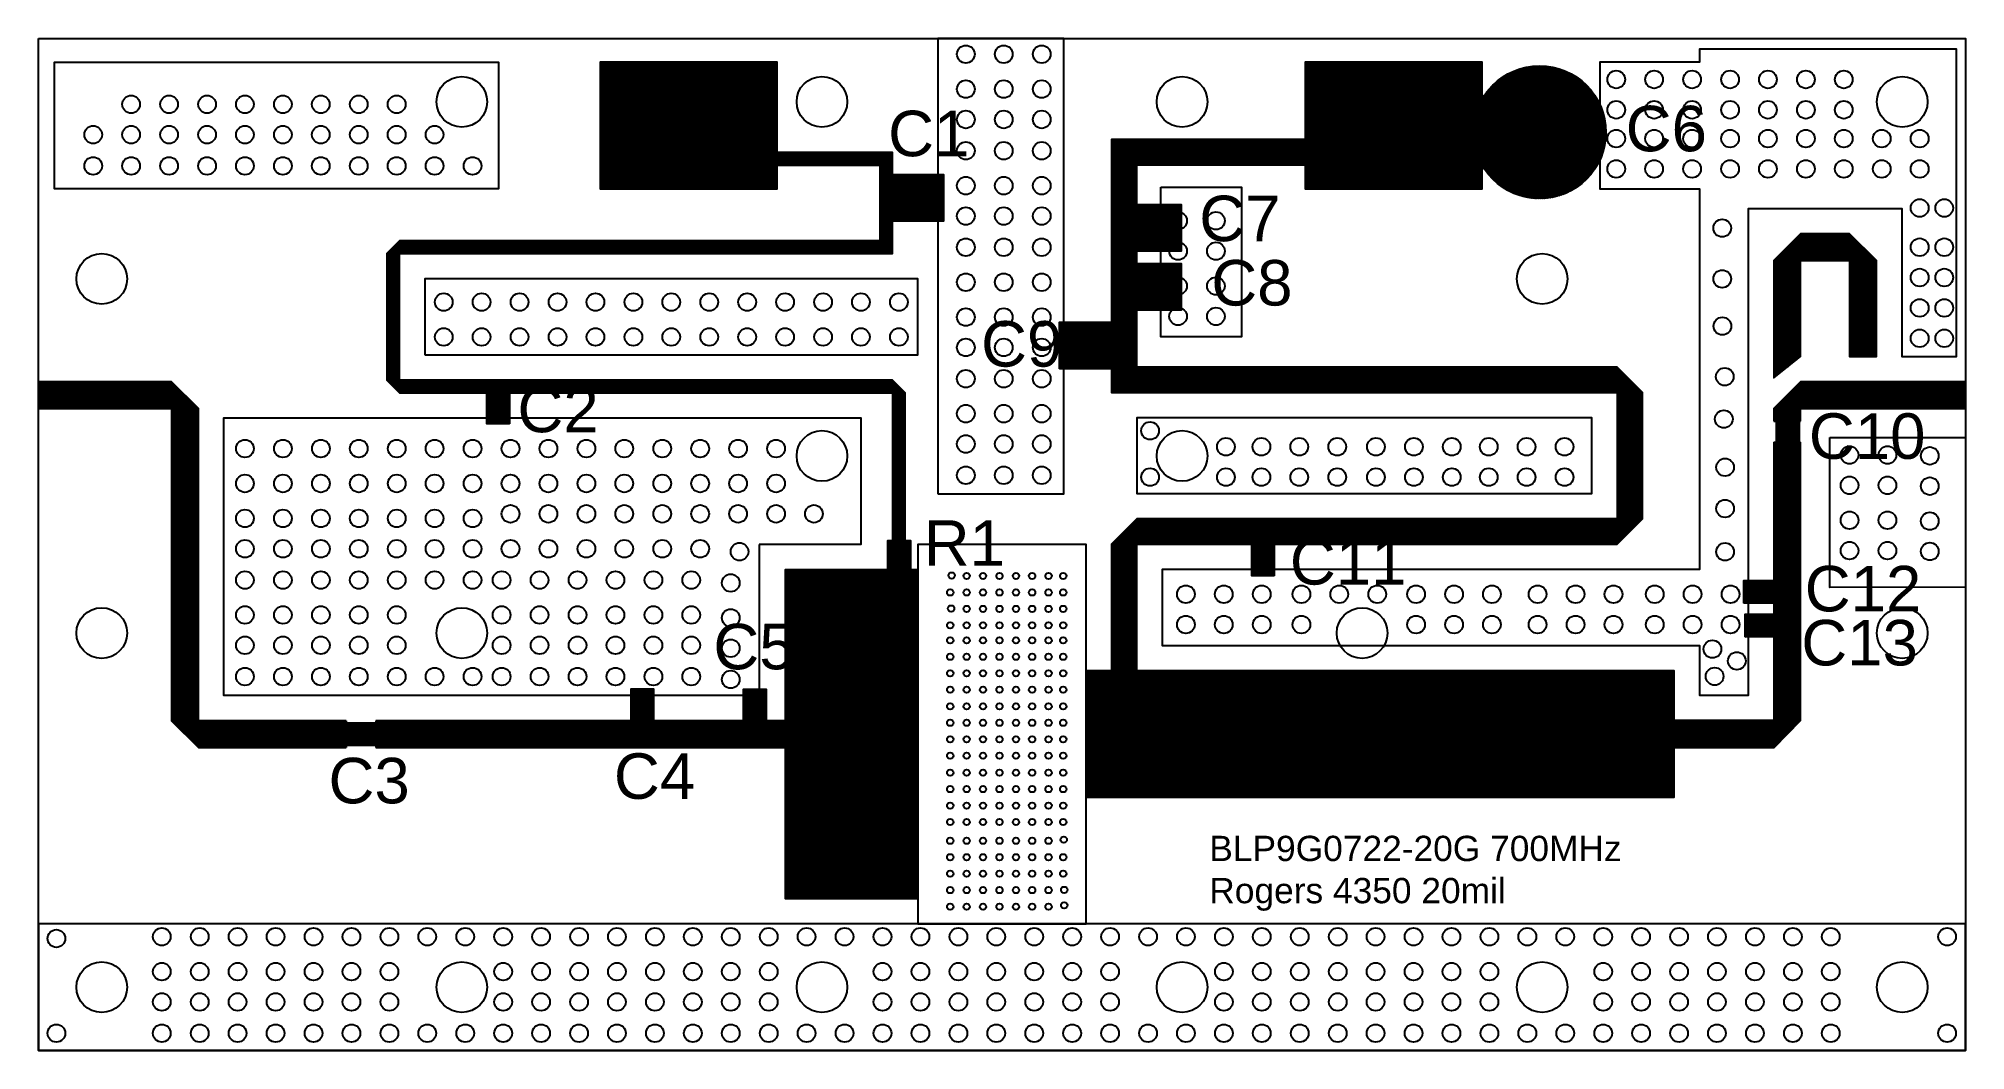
# Model space of a CAD drawing. Extents: x 60.5 to 136.7, y 72.4 to 112.4.
import ezdxf

# ---------------------------------------------------------------- set-up
doc = ezdxf.new("R2010")
doc.units = 0
doc.header["$MEASUREMENT"] = 0
doc.layers.add('BoM', color=6, linetype='CONTINUOUS', lineweight=25)
doc.layers.add('COND', color=7, linetype='CONTINUOUS', true_color=0xf89b20)
doc.layers.add('DRILL', color=5, linetype='CONTINUOUS')
doc.layers.add('OUTLINE', color=40, linetype='CONTINUOUS')
doc.styles.add('ANNOTATIVE', font='txt')

msp = doc.modelspace()

# ---------------------------------------------------------------- hatches: boundary and pattern name
at = {"layer": 'BoM'}
h = msp.add_hatch(dxfattribs=at)
h.set_pattern_fill('ANSI32', color=6, scale=0.1)
h.set_pattern_definition([(45, (-3.657196, -0.76752), (-0.026516504, 0.026516504), []), (45, (-3.63952, -0.76752), (-0.026516504, 0.026516504), [])])
h.paths.add_polyline_path([(122.453, 108.649, 1), (117.205, 108.649, 1)])
h = msp.add_hatch(dxfattribs=at)
h.set_pattern_fill('ANSI32', color=6, scale=0.1, angle=90)
h.set_pattern_definition([(135, (198.97416, 30.7353), (-0.026516504, -0.026516504), []), (135, (198.97416, 30.752977), (-0.026516504, -0.026516504), [])])
h.paths.add_polyline_path([(93.982, 106.973), (93.982, 105.128), (96.253, 105.128), (96.253, 106.973)])
h = msp.add_hatch(dxfattribs=at)
h.set_pattern_fill('ANSI32', color=6, scale=0.1, angle=90)
h.set_pattern_definition([(135, (208.371868, 29.55072), (-0.026516504, -0.026516504), []), (135, (208.371868, 29.568398), (-0.026516504, -0.026516504), [])])
h.paths.add_polyline_path([(103.38, 105.788), (103.38, 103.943), (105.65, 103.943), (105.65, 105.788)])
h = msp.add_hatch(dxfattribs=at)
h.set_pattern_fill('ANSI32', color=6, scale=0.1, angle=90)
h.set_pattern_definition([(135, (208.371868, 27.223868), (-0.026516504, -0.026516504), []), (135, (208.371868, 27.241546), (-0.026516504, -0.026516504), [])])
h.paths.add_polyline_path([(103.38, 103.462), (103.38, 101.617), (105.65, 101.617), (105.65, 103.462)])
h = msp.add_hatch(dxfattribs=at)
h.set_pattern_fill('ANSI32', color=6, scale=0.1, angle=90)
h.set_pattern_definition([(135, (205.831946, 24.897016), (-0.026516504, -0.026516504), []), (135, (205.831946, 24.914693), (-0.026516504, -0.026516504), [])])
h.paths.add_polyline_path([(100.84, 101.135), (100.84, 99.29), (103.11, 99.29), (103.11, 101.135)])
h = msp.add_hatch(dxfattribs=at)
h.set_pattern_fill('ANSI32', color=6, scale=0.1, angle=180)
h.set_pattern_definition([(225, (137.60433, 207.179626), (0.026516504, -0.026516504), []), (225, (137.58665, 207.179626), (0.026516504, -0.026516504), [])])
h.paths.add_polyline_path([(78.203, 98.487), (78.203, 97.121), (79.094, 97.121), (79.094, 98.487)])
h = msp.add_hatch(dxfattribs=at)
h.set_pattern_fill('ANSI32', color=6, scale=0.1, angle=180)
h.set_pattern_definition([(225, (188.604294, 206.177825), (0.026516504, -0.026516504), []), (225, (188.586616, 206.177825), (0.026516504, -0.026516504), [])])
h.paths.add_polyline_path([(129.203, 97.485), (129.203, 96.12), (130.094, 96.12), (130.094, 97.485)])
h = msp.add_hatch(dxfattribs=at)
h.set_pattern_fill('ANSI32', color=6, scale=0.1, angle=180)
h.set_pattern_definition([(225, (153.456815, 201.202937), (0.026516504, -0.026516504), []), (225, (153.439138, 201.202937), (0.026516504, -0.026516504), [])])
h.paths.add_polyline_path([(94.055, 92.51), (94.055, 91.145), (94.947, 91.145), (94.947, 92.51)])
h = msp.add_hatch(dxfattribs=at)
h.set_pattern_fill('ANSI32', color=6, scale=0.1, angle=180)
h.set_pattern_definition([(225, (167.8464, 201.16723), (0.026516504, -0.026516504), []), (225, (167.828723, 201.16723), (0.026516504, -0.026516504), [])])
h.paths.add_polyline_path([(108.445, 92.475), (108.445, 91.109), (109.336, 91.109), (109.336, 92.475)])
h = msp.add_hatch(dxfattribs=at)
h.set_pattern_fill('ANSI32', color=6, scale=0.1, angle=90)
h.set_pattern_definition([(135, (237.965865, 31.526565), (-0.026516504, -0.026516504), []), (135, (237.965865, 31.544243), (-0.026516504, -0.026516504), [])])
h.paths.add_polyline_path([(129.273, 90.928), (127.908, 90.928), (127.908, 90.037), (129.273, 90.037)])
h = msp.add_hatch(dxfattribs=at)
h.set_pattern_fill('ANSI32', color=6, scale=0.1, angle=90)
h.set_pattern_definition([(135, (238.019124, 30.190867), (-0.026516504, -0.026516504), []), (135, (238.019124, 30.208545), (-0.026516504, -0.026516504), [])])
h.paths.add_polyline_path([(129.326, 89.592), (127.961, 89.592), (127.961, 88.701), (129.326, 88.701)])
h = msp.add_hatch(dxfattribs=at)
h.set_pattern_fill('ANSI32', color=6, scale=0.1, angle=180)
h.set_pattern_definition([(225, (143.30517, 195.337886), (0.026516504, -0.026516504), []), (225, (143.28749, 195.337886), (0.026516504, -0.026516504), [])])
h.paths.add_polyline_path([(83.904, 86.645), (83.904, 85.28), (84.795, 85.28), (84.795, 86.645)])
h = msp.add_hatch(dxfattribs=at)
h.set_pattern_fill('ANSI32', color=6, scale=0.1, angle=180)
h.set_pattern_definition([(225, (147.7516, 195.327612), (0.026516504, -0.026516504), []), (225, (147.73392, 195.327612), (0.026516504, -0.026516504), [])])
h.paths.add_polyline_path([(88.35, 86.635), (88.35, 85.269), (89.241, 85.269), (89.241, 86.635)])
h = msp.add_hatch(dxfattribs=at)
h.set_pattern_fill('ANSI32', color=6, scale=0.1, angle=90)
h.set_pattern_definition([(135, (182.583305, 25.898795), (-0.026516504, -0.026516504), []), (135, (182.583305, 25.916473), (-0.026516504, -0.026516504), [])])
h.paths.add_polyline_path([(73.891, 85.3), (72.525, 85.3), (72.525, 84.409), (73.891, 84.409)])
at = {"layer": 'COND', "true_color": 0xf8991e}
h = msp.add_hatch(dxfattribs=at)
h.set_pattern_fill('ANSI31', color=30, scale=0.4)
h.paths.add_polyline_path([(89.675, 111.416), (82.675, 111.416), (82.675, 106.416), (89.675, 106.416), (89.675, 107.345), (93.74, 107.345), (93.74, 104.351), (74.74, 104.351), (74.24, 103.851), (74.24, 98.851), (74.74, 98.351), (78.203, 98.351), (78.203, 98.487), (79.094, 98.487), (79.094, 98.351), (94.24, 98.351), (94.24, 92.51), (94.74, 92.51), (94.74, 98.351), (94.24, 98.851), (74.74, 98.851), (74.74, 103.851), (94.24, 103.851), (94.24, 105.128), (93.982, 105.128), (93.982, 106.973), (94.24, 106.973), (94.24, 107.345), (94.24, 107.845), (89.675, 107.845)])
h.paths.add_polyline_path([(66.791, 97.721), (65.731, 98.781), (60.47, 98.781), (60.47, 97.721), (65.732, 97.721), (65.734, 85.381), (66.794, 84.321), (72.631, 84.321), (72.631, 84.409), (72.525, 84.409), (72.525, 85.3), (72.631, 85.3), (72.631, 85.381), (66.793, 85.381)])
h.paths.add_polyline_path([(95.24, 91.351), (94.947, 91.351), (94.947, 91.145), (94.055, 91.145), (94.055, 91.351), (89.99, 91.351), (89.99, 85.381), (89.241, 85.381), (89.241, 85.269), (88.35, 85.269), (88.35, 85.381), (84.795, 85.381), (84.795, 85.28), (83.904, 85.28), (83.904, 85.381), (73.807, 85.381), (73.807, 85.3), (73.891, 85.3), (73.891, 84.409), (73.807, 84.409), (73.807, 84.321), (89.99, 84.321), (89.99, 78.351), (95.24, 78.351)])
h = msp.add_hatch(dxfattribs=at)
h.set_pattern_fill('ANSI31', color=30, scale=0.4)
h.paths.add_polyline_path([(136.67, 98.781), (133.15, 98.781), (130.15, 98.781), (129.09, 97.721), (129.09, 97.231), (129.203, 97.231), (129.203, 97.485), (130.094, 97.485), (130.094, 97.231), (130.15, 97.231), (130.15, 97.721), (133.15, 97.721), (136.67, 97.721)])
h.paths.add_polyline_path([(130.15, 96.396), (130.094, 96.396), (130.094, 96.12), (129.203, 96.12), (129.203, 96.396), (129.09, 96.396), (129.09, 90.928), (129.273, 90.928), (129.273, 90.037), (129.09, 90.037), (129.09, 89.592), (129.326, 89.592), (129.326, 88.701), (129.09, 88.701), (129.09, 85.391), (125.15, 85.391), (125.15, 87.361), (103.9, 87.361), (103.9, 92.361), (108.445, 92.361), (108.445, 92.475), (109.336, 92.475), (109.336, 92.361), (122.9, 92.361), (123.9, 93.361), (123.9, 98.361), (122.9, 99.361), (103.9, 99.361), (103.9, 101.617), (103.38, 101.617), (103.38, 103.462), (103.9, 103.462), (103.9, 103.943), (103.38, 103.943), (103.38, 105.788), (103.9, 105.788), (103.9, 107.361), (110.552, 107.361), (110.552, 106.416), (117.552, 106.416), (117.552, 111.416), (110.552, 111.416), (110.552, 108.361), (102.9, 108.361), (102.9, 107.361), (102.9, 102.361), (102.9, 101.135), (103.11, 101.135), (103.11, 99.29), (102.9, 99.29), (102.9, 98.361), (103.9, 98.361), (122.9, 98.361), (122.9, 93.361), (103.9, 93.361), (102.9, 92.361), (102.9, 87.361), (101.9, 87.361), (101.9, 82.361), (125.15, 82.361), (125.15, 84.331), (129.1, 84.331), (130.15, 85.391)])
h = msp.add_hatch(dxfattribs=at)
h.set_pattern_fill('ANSI31', color=30, scale=0.4)
h.paths.add_polyline_path([(132.09, 104.631), (130.15, 104.631), (129.09, 103.571), (129.09, 98.94), (130.15, 99.781), (130.15, 103.571), (132.09, 103.571), (132.09, 99.781), (133.15, 99.781), (133.15, 103.571)])

# ---------------------------------------------------------------- linework, layer by layer
at = {"layer": 'BoM'}
for points in [[(93.982, 105.128), (93.982, 106.973), (96.253, 106.973), (96.253, 105.128)], [(103.38, 103.943), (103.38, 105.788), (105.65, 105.788), (105.65, 103.943)], [(103.38, 101.617), (103.38, 103.462), (105.65, 103.462), (105.65, 101.617)], [(100.84, 99.29), (100.84, 101.135), (103.11, 101.135), (103.11, 99.29)], [(79.094, 97.121), (78.203, 97.121), (78.203, 98.487), (79.094, 98.487)], [(130.094, 96.12), (129.203, 96.12), (129.203, 97.485), (130.094, 97.485)], [(94.947, 91.145), (94.055, 91.145), (94.055, 92.51), (94.947, 92.51)], [(109.336, 91.109), (108.445, 91.109), (108.445, 92.475), (109.336, 92.475)], [(127.908, 90.037), (127.908, 90.928), (129.273, 90.928), (129.273, 90.037)], [(127.961, 88.701), (127.961, 89.592), (129.326, 89.592), (129.326, 88.701)], [(84.795, 85.28), (83.904, 85.28), (83.904, 86.645), (84.795, 86.645)], [(89.241, 85.269), (88.35, 85.269), (88.35, 86.635), (89.241, 86.635)], [(72.525, 84.409), (72.525, 85.3), (73.891, 85.3), (73.891, 84.409)]]:
    msp.add_lwpolyline(points, close=True, dxfattribs=at)
msp.add_circle((119.829, 108.649), 2.624, dxfattribs=at)
at = {"layer": 'COND'}
for p, q in [((129.09, 97.231), (130.15, 97.231)), ((129.09, 96.396), (130.15, 96.396)), ((72.631, 85.381), (72.631, 84.321)), ((73.807, 85.381), (73.807, 84.321))]:
    msp.add_line(p, q, dxfattribs=at)
for points in [[(96.027, 94.349), (101.014, 94.349), (101.014, 112.351), (96.027, 112.351)], [(68.096, 111.416), (78.653, 111.414), (78.653, 106.414), (68.096, 106.416), (61.096, 106.416), (61.096, 111.416)], [(89.675, 107.845), (89.675, 111.416), (82.675, 111.416), (82.675, 106.416), (89.675, 106.416), (89.675, 107.345), (93.74, 107.345), (93.74, 104.351), (74.74, 104.351), (74.24, 103.851), (74.24, 98.851), (74.74, 98.351), (94.24, 98.351), (94.24, 92.351), (94.74, 92.351), (94.74, 98.351), (94.24, 98.851), (74.74, 98.851), (74.74, 103.851), (94.24, 103.851), (94.24, 107.345), (94.24, 107.845)], [(126.15, 105.631), (126.15, 91.361), (104.9, 91.361), (104.9, 88.361), (126.15, 88.361), (126.15, 86.391), (128.09, 86.391), (128.09, 105.631), (134.15, 105.631), (134.15, 99.781), (136.322, 99.781), (136.322, 105.631), (136.322, 111.928), (126.15, 111.928), (126.15, 111.416), (122.207, 111.416), (122.207, 106.416), (126.15, 106.416)], [(104.846, 106.474), (108.038, 106.474), (108.038, 100.563), (104.846, 100.563)], [(130.15, 103.571), (132.09, 103.571), (132.09, 99.781), (133.15, 99.781), (133.15, 103.571), (132.09, 104.631), (130.15, 104.631), (129.09, 103.571), (129.09, 98.94), (130.15, 99.781)], [(75.74, 99.851), (95.24, 99.851), (95.24, 102.851), (75.74, 102.851)], [(88.964, 92.351), (88.964, 86.381), (67.793, 86.381), (67.793, 92.351), (67.793, 97.354), (92.987, 97.354), (92.987, 92.351)], [(131.3, 96.575), (136.67, 96.575), (136.67, 90.665), (131.3, 90.657)], [(60.47, 72.351), (136.67, 72.351), (136.67, 77.351), (60.47, 77.351)]]:
    msp.add_lwpolyline(points, close=True, dxfattribs=at)
for points in [[(129.09, 96.396), (129.09, 85.391), (125.15, 85.391), (125.15, 87.361), (103.9, 87.361), (103.9, 92.361), (122.9, 92.361), (123.9, 93.361), (123.9, 98.361), (122.9, 99.361), (103.9, 99.361), (103.9, 102.361), (103.9, 107.361), (110.552, 107.361), (110.552, 106.416), (117.552, 106.416), (117.552, 111.416), (110.552, 111.416), (110.552, 108.361), (102.9, 108.361), (102.9, 107.361), (102.9, 102.361), (102.9, 98.361), (103.9, 98.361), (122.9, 98.361), (122.9, 93.361), (103.9, 93.361), (102.9, 92.361), (102.9, 87.361), (101.9, 87.361), (101.9, 82.361), (125.15, 82.361), (125.15, 84.331), (129.1, 84.331), (130.15, 85.391), (130.15, 96.396)], [(66.793, 85.381), (66.791, 97.721), (65.731, 98.781), (60.47, 98.781), (60.47, 97.721), (65.732, 97.721), (65.734, 85.381), (66.794, 84.321), (72.631, 84.321)], [(130.15, 97.231), (130.15, 97.721), (133.15, 97.721), (136.67, 97.721), (136.67, 98.781), (133.15, 98.781), (130.15, 98.781), (129.09, 97.721), (129.09, 97.231)], [(121.9, 96.361), (121.9, 97.361), (103.9, 97.361), (103.9, 96.361)], [(103.9, 96.361), (103.9, 94.361), (121.9, 94.364), (121.9, 96.361)], [(73.807, 84.321), (89.99, 84.321), (89.99, 78.351), (95.24, 78.351), (95.24, 91.351), (89.99, 91.351), (89.99, 85.381), (73.807, 85.381)], [(72.631, 85.381), (66.791, 85.381)]]:
    msp.add_lwpolyline(points, dxfattribs=at)
at = {"layer": 'DRILL'}
for centre, radius in [((97.14, 111.733), 0.35), ((97.14, 111.733), 0.35), ((98.64, 111.733), 0.35), ((98.64, 111.733), 0.35), ((100.14, 111.733), 0.35), ((100.14, 111.733), 0.35), ((100.14, 111.733), 0.35), ((100.14, 111.733), 0.35), ((77.21, 109.851), 1), ((91.45, 109.851), 1), ((97.14, 110.352), 0.35), ((98.64, 110.352), 0.35), ((100.14, 110.352), 0.35), ((100.14, 110.352), 0.35), ((105.69, 109.851), 1), ((122.859, 110.733), 0.35), ((122.859, 110.733), 0.35), ((124.359, 110.733), 0.35), ((125.859, 110.733), 0.35), ((127.359, 110.733), 0.35), ((127.359, 110.733), 0.35), ((128.859, 110.733), 0.35), ((130.359, 110.733), 0.35), ((131.859, 110.733), 0.35), ((131.859, 110.733), 0.35), ((134.17, 109.851), 1), ((64.132, 109.751), 0.35), ((65.632, 109.751), 0.35), ((65.632, 109.751), 0.35), ((67.132, 109.751), 0.35), ((68.632, 109.751), 0.35), ((68.632, 109.751), 0.35), ((70.132, 109.751), 0.35), ((71.632, 109.751), 0.35), ((73.132, 109.751), 0.35), ((74.632, 109.751), 0.35), ((74.632, 109.751), 0.35), ((122.859, 109.534), 0.35), ((122.859, 109.534), 0.35), ((124.359, 109.534), 0.35), ((125.859, 109.534), 0.35), ((127.359, 109.534), 0.35), ((127.359, 109.534), 0.35), ((128.859, 109.534), 0.35), ((130.359, 109.534), 0.35), ((131.859, 109.534), 0.35), ((131.859, 109.534), 0.35), ((97.14, 109.152), 0.35), ((98.64, 109.152), 0.35), ((100.14, 109.152), 0.35), ((100.14, 109.152), 0.35), ((62.632, 108.552), 0.35), ((64.132, 108.552), 0.35), ((65.632, 108.552), 0.35), ((65.632, 108.552), 0.35), ((67.132, 108.552), 0.35), ((68.632, 108.552), 0.35), ((68.632, 108.552), 0.35), ((68.632, 108.552), 0.35), ((70.132, 108.552), 0.35), ((71.632, 108.552), 0.35), ((73.132, 108.552), 0.35), ((74.632, 108.552), 0.35), ((74.632, 108.552), 0.35), ((76.132, 108.552), 0.35), ((97.14, 107.917), 0.35), ((97.14, 107.917), 0.35), ((98.64, 107.917), 0.35), ((98.64, 107.917), 0.35), ((100.14, 107.917), 0.35), ((100.14, 107.917), 0.35), ((100.14, 107.917), 0.35), ((100.14, 107.917), 0.35), ((122.859, 108.396), 0.35), ((122.859, 108.396), 0.35), ((124.359, 108.396), 0.35), ((125.859, 108.396), 0.35), ((125.859, 108.396), 0.35), ((125.859, 108.396), 0.35), ((127.359, 108.396), 0.35), ((128.859, 108.396), 0.35), ((130.359, 108.396), 0.35), ((131.859, 108.396), 0.35), ((131.859, 108.396), 0.35), ((131.859, 108.396), 0.35), ((133.359, 108.396), 0.35), ((134.859, 108.396), 0.35), ((62.632, 107.316), 0.35), ((62.632, 107.316), 0.35), ((64.132, 107.316), 0.35), ((64.132, 107.316), 0.35), ((65.632, 107.316), 0.35), ((65.632, 107.316), 0.35), ((65.632, 107.316), 0.35), ((65.632, 107.316), 0.35), ((67.132, 107.316), 0.35), ((67.132, 107.316), 0.35), ((68.632, 107.316), 0.35), ((68.632, 107.316), 0.35), ((68.632, 107.316), 0.35), ((68.632, 107.316), 0.35), ((70.132, 107.316), 0.35), ((70.132, 107.316), 0.35), ((71.632, 107.316), 0.35), ((71.632, 107.316), 0.35), ((73.132, 107.316), 0.35), ((73.132, 107.316), 0.35), ((74.632, 107.316), 0.35), ((74.632, 107.316), 0.35), ((74.632, 107.316), 0.35), ((74.632, 107.316), 0.35), ((76.132, 107.316), 0.35), ((76.132, 107.316), 0.35), ((77.632, 107.316), 0.35), ((77.632, 107.316), 0.35), ((122.859, 107.197), 0.35), ((122.859, 107.197), 0.35), ((124.359, 107.197), 0.35), ((125.859, 107.197), 0.35), ((125.859, 107.197), 0.35), ((125.859, 107.197), 0.35), ((127.359, 107.197), 0.35), ((128.859, 107.197), 0.35), ((130.359, 107.197), 0.35), ((131.859, 107.197), 0.35), ((131.859, 107.197), 0.35), ((131.859, 107.197), 0.35), ((133.359, 107.197), 0.35), ((134.859, 107.197), 0.35), ((97.14, 106.536), 0.35), ((98.64, 106.536), 0.35), ((100.14, 106.536), 0.35), ((100.14, 106.536), 0.35), ((134.859, 105.653), 0.35), ((135.834, 105.653), 0.35), ((97.14, 105.336), 0.35), ((98.64, 105.336), 0.35), ((100.14, 105.336), 0.35), ((100.14, 105.336), 0.35), ((105.53, 105.149), 0.35), ((105.53, 105.149), 0.35), ((107.03, 105.149), 0.35), ((107.03, 105.149), 0.35), ((127.05, 104.858), 0.35), ((97.14, 104.101), 0.35), ((98.64, 104.101), 0.35), ((100.14, 104.101), 0.35), ((100.14, 104.101), 0.35), ((100.14, 104.101), 0.35), ((134.859, 104.104), 0.35), ((135.834, 104.104), 0.35), ((135.834, 104.104), 0.35), ((62.97, 102.851), 1), ((105.53, 103.95), 0.35), ((105.53, 103.95), 0.35), ((105.53, 103.95), 0.35), ((107.03, 103.95), 0.35), ((107.03, 103.95), 0.35), ((107.03, 103.95), 0.35), ((119.93, 102.851), 1), ((97.14, 102.72), 0.35), ((97.14, 102.72), 0.35), ((98.64, 102.72), 0.35), ((98.64, 102.72), 0.35), ((100.14, 102.72), 0.35), ((100.14, 102.72), 0.35), ((100.14, 102.72), 0.35), ((100.14, 102.72), 0.35), ((105.53, 102.569), 0.35), ((105.53, 102.569), 0.35), ((107.03, 102.569), 0.35), ((107.03, 102.569), 0.35), ((127.05, 102.851), 0.35), ((134.859, 102.905), 0.35), ((135.834, 102.905), 0.35), ((76.493, 101.935), 0.35), ((77.993, 101.935), 0.35), ((79.493, 101.935), 0.35), ((80.993, 101.935), 0.35), ((82.493, 101.935), 0.35), ((82.493, 101.935), 0.35), ((83.993, 101.935), 0.35), ((85.493, 101.935), 0.35), ((85.493, 101.935), 0.35), ((86.993, 101.935), 0.35), ((88.493, 101.935), 0.35), ((89.993, 101.935), 0.35), ((91.493, 101.935), 0.35), ((91.493, 101.935), 0.35), ((92.993, 101.935), 0.35), ((94.493, 101.935), 0.35), ((94.493, 101.935), 0.35), ((97.14, 101.339), 0.35), ((98.64, 101.339), 0.35), ((100.14, 101.339), 0.35), ((100.14, 101.339), 0.35), ((105.53, 101.37), 0.35), ((105.53, 101.37), 0.35), ((107.03, 101.37), 0.35), ((107.03, 101.37), 0.35), ((134.859, 101.702), 0.35), ((135.834, 101.702), 0.35), ((76.493, 100.554), 0.35), ((76.493, 100.554), 0.35), ((77.993, 100.554), 0.35), ((77.993, 100.554), 0.35), ((79.493, 100.554), 0.35), ((79.493, 100.554), 0.35), ((80.993, 100.554), 0.35), ((80.993, 100.554), 0.35), ((82.493, 100.554), 0.35), ((82.493, 100.554), 0.35), ((82.493, 100.554), 0.35), ((82.493, 100.554), 0.35), ((83.993, 100.554), 0.35), ((83.993, 100.554), 0.35), ((85.493, 100.554), 0.35), ((85.493, 100.554), 0.35), ((85.493, 100.554), 0.35), ((86.993, 100.554), 0.35), ((88.493, 100.554), 0.35), ((89.993, 100.554), 0.35), ((91.493, 100.554), 0.35), ((91.493, 100.554), 0.35), ((92.993, 100.554), 0.35), ((94.493, 100.554), 0.35), ((94.493, 100.554), 0.35), ((127.056, 100.983), 0.35), ((134.859, 100.502), 0.35), ((135.834, 100.502), 0.35), ((97.14, 100.14), 0.35), ((98.64, 100.14), 0.35), ((100.14, 100.14), 0.35), ((100.14, 100.14), 0.35), ((97.14, 98.904), 0.35), ((97.14, 98.904), 0.35), ((98.64, 98.904), 0.35), ((98.64, 98.904), 0.35), ((100.14, 98.904), 0.35), ((100.14, 98.904), 0.35), ((100.14, 98.904), 0.35), ((100.14, 98.904), 0.35), ((127.152, 98.985), 0.35), ((97.14, 97.523), 0.35), ((98.64, 97.523), 0.35), ((100.14, 97.523), 0.35), ((100.14, 97.523), 0.35), ((127.114, 97.31), 0.35), ((91.45, 95.851), 1), ((104.426, 96.848), 0.35), ((105.69, 95.851), 1), ((68.634, 96.144), 0.35), ((70.134, 96.144), 0.35), ((71.634, 96.144), 0.35), ((73.134, 96.144), 0.35), ((74.634, 96.144), 0.35), ((74.634, 96.144), 0.35), ((76.134, 96.144), 0.35), ((77.634, 96.144), 0.35), ((77.634, 96.144), 0.35), ((79.134, 96.144), 0.35), ((80.634, 96.144), 0.35), ((82.134, 96.144), 0.35), ((83.634, 96.144), 0.35), ((83.634, 96.144), 0.35), ((85.134, 96.144), 0.35), ((86.634, 96.144), 0.35), ((86.634, 96.144), 0.35), ((88.134, 96.144), 0.35), ((88.134, 96.144), 0.35), ((89.634, 96.144), 0.35), ((97.14, 96.324), 0.35), ((98.64, 96.324), 0.35), ((100.14, 96.324), 0.35), ((100.14, 96.324), 0.35), ((107.426, 96.214), 0.35), ((108.827, 96.214), 0.35), ((108.827, 96.214), 0.35), ((110.327, 96.214), 0.35), ((111.827, 96.214), 0.35), ((113.357, 96.214), 0.35), ((113.357, 96.214), 0.35), ((114.857, 96.214), 0.35), ((116.357, 96.214), 0.35), ((117.816, 96.214), 0.35), ((117.816, 96.214), 0.35), ((119.316, 96.214), 0.35), ((120.816, 96.214), 0.35), ((132.085, 95.889), 0.35), ((132.085, 95.889), 0.35), ((133.585, 95.889), 0.35), ((133.585, 95.889), 0.35), ((135.259, 95.856), 0.35), ((135.259, 95.856), 0.35), ((97.14, 95.088), 0.35), ((98.64, 95.088), 0.35), ((100.14, 95.088), 0.35), ((100.14, 95.088), 0.35), ((104.426, 95.014), 0.35), ((104.426, 95.014), 0.35), ((107.426, 95.014), 0.35), ((108.827, 95.014), 0.35), ((108.827, 95.014), 0.35), ((110.327, 95.014), 0.35), ((111.827, 95.014), 0.35), ((113.357, 95.014), 0.35), ((113.357, 95.014), 0.35), ((114.857, 95.014), 0.35), ((116.357, 95.014), 0.35), ((117.816, 95.014), 0.35), ((117.816, 95.014), 0.35), ((119.316, 95.014), 0.35), ((120.816, 95.014), 0.35), ((127.163, 95.403), 0.35), ((68.634, 94.763), 0.35), ((68.634, 94.763), 0.35), ((70.134, 94.763), 0.35), ((70.134, 94.763), 0.35), ((71.634, 94.763), 0.35), ((71.634, 94.763), 0.35), ((73.134, 94.763), 0.35), ((73.134, 94.763), 0.35), ((74.634, 94.763), 0.35), ((74.634, 94.763), 0.35), ((74.634, 94.763), 0.35), ((74.634, 94.763), 0.35), ((76.134, 94.763), 0.35), ((76.134, 94.763), 0.35), ((77.634, 94.763), 0.35), ((77.634, 94.763), 0.35), ((77.634, 94.763), 0.35), ((79.134, 94.763), 0.35), ((80.634, 94.763), 0.35), ((82.134, 94.763), 0.35), ((83.634, 94.763), 0.35), ((83.634, 94.763), 0.35), ((85.134, 94.763), 0.35), ((86.634, 94.763), 0.35), ((86.634, 94.763), 0.35), ((88.134, 94.763), 0.35), ((88.134, 94.763), 0.35), ((89.634, 94.763), 0.35), ((132.085, 94.69), 0.35), ((132.085, 94.69), 0.35), ((132.085, 94.69), 0.35), ((133.585, 94.69), 0.35), ((133.585, 94.69), 0.35), ((133.585, 94.69), 0.35), ((135.259, 94.657), 0.35), ((135.259, 94.657), 0.35), ((135.259, 94.657), 0.35), ((68.634, 93.382), 0.35), ((70.134, 93.382), 0.35), ((71.634, 93.382), 0.35), ((73.134, 93.382), 0.35), ((74.634, 93.382), 0.35), ((74.634, 93.382), 0.35), ((76.134, 93.382), 0.35), ((77.634, 93.382), 0.35), ((79.134, 93.563), 0.35), ((80.634, 93.563), 0.35), ((82.134, 93.563), 0.35), ((83.634, 93.563), 0.35), ((83.634, 93.563), 0.35), ((85.134, 93.563), 0.35), ((86.634, 93.563), 0.35), ((86.634, 93.563), 0.35), ((88.134, 93.563), 0.35), ((88.134, 93.563), 0.35), ((89.634, 93.563), 0.35), ((91.134, 93.563), 0.35), ((127.163, 93.771), 0.35), ((132.085, 93.309), 0.35), ((132.085, 93.309), 0.35), ((133.585, 93.309), 0.35), ((133.585, 93.309), 0.35), ((135.259, 93.276), 0.35), ((135.259, 93.276), 0.35), ((68.634, 92.182), 0.35), ((70.134, 92.182), 0.35), ((71.634, 92.182), 0.35), ((73.134, 92.182), 0.35), ((74.634, 92.182), 0.35), ((74.634, 92.182), 0.35), ((76.134, 92.182), 0.35), ((77.634, 92.182), 0.35), ((77.634, 92.182), 0.35), ((79.134, 92.182), 0.35), ((80.634, 92.182), 0.35), ((82.134, 92.182), 0.35), ((83.634, 92.182), 0.35), ((83.634, 92.182), 0.35), ((85.134, 92.182), 0.35), ((86.634, 92.182), 0.35), ((88.191, 92.068), 0.35), ((127.163, 92.063), 0.35), ((132.085, 92.109), 0.35), ((132.085, 92.109), 0.35), ((133.585, 92.109), 0.35), ((133.585, 92.109), 0.35), ((135.259, 92.077), 0.35), ((135.259, 92.077), 0.35), ((68.634, 90.947), 0.35), ((68.634, 90.947), 0.35), ((70.134, 90.947), 0.35), ((70.134, 90.947), 0.35), ((71.634, 90.947), 0.35), ((71.634, 90.947), 0.35), ((73.134, 90.947), 0.35), ((73.134, 90.947), 0.35), ((74.634, 90.947), 0.35), ((74.634, 90.947), 0.35), ((74.634, 90.947), 0.35), ((74.634, 90.947), 0.35), ((76.134, 90.947), 0.35), ((76.134, 90.947), 0.35), ((77.634, 90.947), 0.35), ((77.634, 90.947), 0.35), ((78.784, 90.947), 0.35), ((80.284, 90.947), 0.35), ((81.784, 90.947), 0.35), ((83.284, 90.947), 0.35), ((83.284, 90.947), 0.35), ((84.784, 90.947), 0.35), ((86.284, 90.947), 0.35), ((87.841, 90.832), 0.35), ((96.581, 91.123), 0.125), ((97.171, 91.106), 0.125), ((97.821, 91.106), 0.125), ((98.471, 91.106), 0.125), ((99.121, 91.106), 0.125), ((99.761, 91.106), 0.125), ((100.411, 91.106), 0.125), ((100.991, 91.106), 0.125), ((105.841, 90.385), 0.35), ((105.841, 90.385), 0.35), ((107.341, 90.385), 0.35), ((108.841, 90.385), 0.35), ((110.408, 90.385), 0.35), ((110.408, 90.385), 0.35), ((111.908, 90.385), 0.35), ((113.408, 90.385), 0.35), ((114.945, 90.385), 0.35), ((114.945, 90.385), 0.35), ((116.445, 90.385), 0.35), ((117.945, 90.385), 0.35), ((119.752, 90.385), 0.35), ((119.752, 90.385), 0.35), ((121.252, 90.385), 0.35), ((122.752, 90.385), 0.35), ((124.38, 90.385), 0.35), ((124.38, 90.385), 0.35), ((125.88, 90.385), 0.35), ((127.38, 90.385), 0.35), ((96.521, 90.456), 0.125), ((96.559, 89.819), 0.125), ((97.171, 90.456), 0.125), ((97.171, 89.806), 0.125), ((97.821, 90.456), 0.125), ((97.821, 89.806), 0.125), ((98.471, 90.456), 0.125), ((98.471, 89.806), 0.125), ((99.121, 90.456), 0.125), ((99.121, 89.806), 0.125), ((99.761, 90.456), 0.125), ((99.761, 89.806), 0.125), ((100.411, 90.456), 0.125), ((100.411, 89.806), 0.125), ((100.991, 90.456), 0.125), ((100.991, 89.806), 0.125), ((62.97, 88.851), 1), ((68.634, 89.566), 0.35), ((70.134, 89.566), 0.35), ((71.634, 89.566), 0.35), ((73.134, 89.566), 0.35), ((74.634, 89.566), 0.35), ((74.634, 89.566), 0.35), ((77.21, 88.851), 1), ((78.784, 89.566), 0.35), ((80.284, 89.566), 0.35), ((81.784, 89.566), 0.35), ((83.284, 89.566), 0.35), ((83.284, 89.566), 0.35), ((84.784, 89.566), 0.35), ((86.284, 89.566), 0.35), ((87.841, 89.451), 0.35), ((96.521, 89.156), 0.125), ((97.171, 89.156), 0.125), ((97.821, 89.156), 0.125), ((98.471, 89.156), 0.125), ((99.121, 89.156), 0.125), ((99.761, 89.156), 0.125), ((100.411, 89.156), 0.125), ((100.991, 89.156), 0.125), ((105.841, 89.185), 0.35), ((105.841, 89.185), 0.35), ((107.341, 89.185), 0.35), ((108.841, 89.185), 0.35), ((110.408, 89.185), 0.35), ((110.408, 89.185), 0.35), ((112.81, 88.851), 1), ((114.945, 89.185), 0.35), ((114.945, 89.185), 0.35), ((116.445, 89.185), 0.35), ((117.945, 89.185), 0.35), ((119.752, 89.185), 0.35), ((119.752, 89.185), 0.35), ((121.252, 89.185), 0.35), ((122.752, 89.185), 0.35), ((124.38, 89.185), 0.35), ((124.38, 89.185), 0.35), ((125.88, 89.185), 0.35), ((127.38, 89.185), 0.35), ((134.17, 88.851), 1), ((68.634, 88.367), 0.35), ((70.134, 88.367), 0.35), ((71.634, 88.367), 0.35), ((73.134, 88.367), 0.35), ((74.634, 88.367), 0.35), ((74.634, 88.367), 0.35), ((78.784, 88.367), 0.35), ((80.284, 88.367), 0.35), ((81.784, 88.367), 0.35), ((83.284, 88.367), 0.35), ((83.284, 88.367), 0.35), ((84.784, 88.367), 0.35), ((86.284, 88.367), 0.35), ((87.841, 88.252), 0.35), ((96.521, 88.561), 0.125), ((97.171, 88.561), 0.125), ((97.821, 88.561), 0.125), ((98.471, 88.561), 0.125), ((99.121, 88.561), 0.125), ((99.761, 88.561), 0.125), ((100.411, 88.561), 0.125), ((100.991, 88.561), 0.125), ((126.664, 88.217), 0.35), ((96.521, 87.911), 0.125), ((97.171, 87.911), 0.125), ((97.821, 87.911), 0.125), ((98.471, 87.911), 0.125), ((99.121, 87.911), 0.125), ((99.761, 87.911), 0.125), ((100.411, 87.911), 0.125), ((100.991, 87.911), 0.125), ((127.629, 87.749), 0.35), ((68.634, 87.131), 0.35), ((70.134, 87.131), 0.35), ((71.634, 87.131), 0.35), ((73.134, 87.131), 0.35), ((74.634, 87.131), 0.35), ((74.634, 87.131), 0.35), ((76.134, 87.131), 0.35), ((77.634, 87.131), 0.35), ((78.784, 87.131), 0.35), ((80.284, 87.131), 0.35), ((81.784, 87.131), 0.35), ((83.284, 87.131), 0.35), ((83.284, 87.131), 0.35), ((84.784, 87.131), 0.35), ((86.284, 87.131), 0.35), ((87.841, 87.016), 0.35), ((96.521, 87.261), 0.125), ((97.171, 87.261), 0.125), ((97.821, 87.261), 0.125), ((98.471, 87.261), 0.125), ((99.121, 87.261), 0.125), ((99.761, 87.261), 0.125), ((100.411, 87.261), 0.125), ((100.991, 87.261), 0.125), ((126.752, 87.139), 0.35), ((96.521, 86.611), 0.125), ((97.171, 86.611), 0.125), ((97.821, 86.611), 0.125), ((98.471, 86.611), 0.125), ((99.121, 86.611), 0.125), ((99.761, 86.611), 0.125), ((100.411, 86.611), 0.125), ((100.991, 86.611), 0.125), ((96.521, 85.952), 0.125), ((96.521, 85.302), 0.125), ((97.171, 85.952), 0.125), ((97.171, 85.302), 0.125), ((97.821, 85.952), 0.125), ((97.821, 85.302), 0.125), ((98.471, 85.952), 0.125), ((98.471, 85.302), 0.125), ((99.121, 85.952), 0.125), ((99.121, 85.302), 0.125), ((99.761, 85.952), 0.125), ((99.761, 85.302), 0.125), ((100.411, 85.952), 0.125), ((100.411, 85.302), 0.125), ((100.991, 85.952), 0.125), ((100.991, 85.302), 0.125), ((96.521, 84.652), 0.125), ((97.171, 84.652), 0.125), ((97.821, 84.652), 0.125), ((98.471, 84.652), 0.125), ((99.121, 84.652), 0.125), ((99.761, 84.652), 0.125), ((100.411, 84.652), 0.125), ((100.991, 84.652), 0.125), ((96.521, 84.002), 0.125), ((97.171, 84.002), 0.125), ((97.821, 84.002), 0.125), ((98.471, 84.002), 0.125), ((99.121, 84.002), 0.125), ((99.761, 84.002), 0.125), ((100.411, 84.002), 0.125), ((100.991, 84.002), 0.125), ((96.521, 83.33), 0.125), ((97.171, 83.33), 0.125), ((97.821, 83.33), 0.125), ((98.471, 83.33), 0.125), ((99.121, 83.33), 0.125), ((99.761, 83.33), 0.125), ((100.411, 83.33), 0.125), ((100.991, 83.33), 0.125), ((96.521, 82.68), 0.125), ((97.171, 82.68), 0.125), ((97.821, 82.68), 0.125), ((98.471, 82.68), 0.125), ((99.121, 82.68), 0.125), ((99.761, 82.68), 0.125), ((100.411, 82.68), 0.125), ((100.991, 82.68), 0.125), ((96.521, 82.03), 0.125), ((97.171, 82.03), 0.125), ((97.821, 82.03), 0.125), ((98.471, 82.03), 0.125), ((99.121, 82.03), 0.125), ((99.761, 82.03), 0.125), ((100.411, 82.03), 0.125), ((100.991, 82.03), 0.125), ((96.521, 81.38), 0.125), ((97.171, 81.38), 0.125), ((97.821, 81.38), 0.125), ((98.471, 81.38), 0.125), ((99.121, 81.38), 0.125), ((99.761, 81.38), 0.125), ((100.411, 81.38), 0.125), ((100.991, 81.38), 0.125), ((101.012, 80.683), 0.125), ((96.521, 80.639), 0.125), ((96.521, 79.989), 0.125), ((97.171, 80.639), 0.125), ((97.171, 79.989), 0.125), ((97.821, 80.639), 0.125), ((97.821, 79.989), 0.125), ((98.471, 80.639), 0.125), ((98.471, 79.989), 0.125), ((99.121, 80.639), 0.125), ((99.121, 79.989), 0.125), ((99.761, 80.639), 0.125), ((99.761, 79.989), 0.125), ((100.411, 80.639), 0.125), ((100.411, 79.989), 0.125), ((100.991, 79.989), 0.125), ((96.521, 79.339), 0.125), ((97.171, 79.339), 0.125), ((97.821, 79.339), 0.125), ((98.471, 79.339), 0.125), ((99.121, 79.339), 0.125), ((99.761, 79.339), 0.125), ((100.411, 79.339), 0.125), ((100.991, 79.339), 0.125), ((96.521, 78.689), 0.125), ((97.171, 78.689), 0.125), ((97.821, 78.689), 0.125), ((98.471, 78.689), 0.125), ((99.121, 78.689), 0.125), ((99.761, 78.689), 0.125), ((100.411, 78.689), 0.125), ((101.029, 78.698), 0.125), ((96.521, 78.034), 0.125), ((97.171, 78.034), 0.125), ((97.821, 78.034), 0.125), ((98.471, 78.034), 0.125), ((99.121, 78.034), 0.125), ((99.761, 78.034), 0.125), ((100.411, 78.034), 0.125), ((101.029, 78.089), 0.125), ((61.176, 76.776), 0.35), ((65.344, 76.848), 0.35), ((66.844, 76.848), 0.35), ((68.344, 76.848), 0.35), ((69.844, 76.848), 0.35), ((71.344, 76.848), 0.35), ((71.344, 76.848), 0.35), ((72.844, 76.848), 0.35), ((74.344, 76.848), 0.35), ((75.844, 76.848), 0.35), ((77.344, 76.848), 0.35), ((77.344, 76.848), 0.35), ((78.844, 76.848), 0.35), ((80.344, 76.848), 0.35), ((81.844, 76.848), 0.35), ((83.344, 76.848), 0.35), ((83.344, 76.848), 0.35), ((84.844, 76.848), 0.35), ((86.344, 76.848), 0.35), ((87.844, 76.848), 0.35), ((89.344, 76.848), 0.35), ((89.344, 76.848), 0.35), ((90.844, 76.848), 0.35), ((92.344, 76.848), 0.35), ((93.844, 76.848), 0.35), ((93.844, 76.848), 0.35), ((95.344, 76.848), 0.35), ((96.844, 76.848), 0.35), ((98.344, 76.848), 0.35), ((98.344, 76.848), 0.35), ((99.844, 76.848), 0.35), ((101.344, 76.848), 0.35), ((102.844, 76.848), 0.35), ((102.844, 76.848), 0.35), ((102.844, 76.848), 0.35), ((102.844, 76.848), 0.35), ((104.344, 76.848), 0.35), ((104.344, 76.848), 0.35), ((105.844, 76.848), 0.35), ((105.844, 76.848), 0.35), ((107.344, 76.848), 0.35), ((107.344, 76.848), 0.35), ((107.344, 76.848), 0.35), ((107.344, 76.848), 0.35), ((108.844, 76.848), 0.35), ((108.844, 76.848), 0.35), ((110.344, 76.848), 0.35), ((110.344, 76.848), 0.35), ((111.844, 76.848), 0.35), ((111.844, 76.848), 0.35), ((113.344, 76.848), 0.35), ((113.344, 76.848), 0.35), ((113.344, 76.848), 0.35), ((113.344, 76.848), 0.35), ((114.844, 76.848), 0.35), ((114.844, 76.848), 0.35), ((116.344, 76.848), 0.35), ((116.344, 76.848), 0.35), ((117.844, 76.848), 0.35), ((117.844, 76.848), 0.35), ((119.344, 76.848), 0.35), ((119.344, 76.848), 0.35), ((119.344, 76.848), 0.35), ((119.344, 76.848), 0.35), ((120.844, 76.848), 0.35), ((120.844, 76.848), 0.35), ((122.344, 76.848), 0.35), ((122.344, 76.848), 0.35), ((123.844, 76.848), 0.35), ((123.844, 76.848), 0.35), ((125.344, 76.848), 0.35), ((125.344, 76.848), 0.35), ((125.344, 76.848), 0.35), ((125.344, 76.848), 0.35), ((126.844, 76.848), 0.35), ((126.844, 76.848), 0.35), ((128.344, 76.848), 0.35), ((128.344, 76.848), 0.35), ((129.844, 76.848), 0.35), ((129.844, 76.848), 0.35), ((131.344, 76.848), 0.35), ((131.344, 76.848), 0.35), ((135.945, 76.848), 0.35), ((62.97, 74.851), 1), ((65.344, 75.467), 0.35), ((66.844, 75.467), 0.35), ((68.344, 75.467), 0.35), ((69.844, 75.467), 0.35), ((71.344, 75.467), 0.35), ((71.344, 75.467), 0.35), ((72.844, 75.467), 0.35), ((74.344, 75.467), 0.35), ((77.21, 74.851), 1), ((78.844, 75.467), 0.35), ((80.344, 75.467), 0.35), ((81.844, 75.467), 0.35), ((83.344, 75.467), 0.35), ((83.344, 75.467), 0.35), ((84.844, 75.467), 0.35), ((86.344, 75.467), 0.35), ((87.844, 75.467), 0.35), ((89.344, 75.467), 0.35), ((89.344, 75.467), 0.35), ((91.45, 74.851), 1), ((93.844, 75.467), 0.35), ((93.844, 75.467), 0.35), ((95.344, 75.467), 0.35), ((96.844, 75.467), 0.35), ((98.344, 75.467), 0.35), ((98.344, 75.467), 0.35), ((99.844, 75.467), 0.35), ((101.344, 75.467), 0.35), ((102.844, 75.467), 0.35), ((102.844, 75.467), 0.35), ((105.69, 74.851), 1), ((107.344, 75.467), 0.35), ((107.344, 75.467), 0.35), ((108.844, 75.467), 0.35), ((110.344, 75.467), 0.35), ((111.844, 75.467), 0.35), ((113.344, 75.467), 0.35), ((113.344, 75.467), 0.35), ((114.844, 75.467), 0.35), ((116.344, 75.467), 0.35), ((117.844, 75.467), 0.35), ((119.93, 74.851), 1), ((122.344, 75.467), 0.35), ((123.844, 75.467), 0.35), ((125.344, 75.467), 0.35), ((125.344, 75.467), 0.35), ((126.844, 75.467), 0.35), ((128.344, 75.467), 0.35), ((129.844, 75.467), 0.35), ((131.344, 75.467), 0.35), ((134.17, 74.851), 1), ((65.344, 74.268), 0.35), ((66.844, 74.268), 0.35), ((68.344, 74.268), 0.35), ((69.844, 74.268), 0.35), ((71.344, 74.268), 0.35), ((71.344, 74.268), 0.35), ((72.844, 74.268), 0.35), ((74.344, 74.268), 0.35), ((78.844, 74.268), 0.35), ((80.344, 74.268), 0.35), ((81.844, 74.268), 0.35), ((83.344, 74.268), 0.35), ((83.344, 74.268), 0.35), ((84.844, 74.268), 0.35), ((86.344, 74.268), 0.35), ((87.844, 74.268), 0.35), ((89.344, 74.268), 0.35), ((89.344, 74.268), 0.35), ((93.844, 74.268), 0.35), ((93.844, 74.268), 0.35), ((95.344, 74.268), 0.35), ((96.844, 74.268), 0.35), ((98.344, 74.268), 0.35), ((98.344, 74.268), 0.35), ((99.844, 74.268), 0.35), ((101.344, 74.268), 0.35), ((102.844, 74.268), 0.35), ((102.844, 74.268), 0.35), ((107.344, 74.268), 0.35), ((107.344, 74.268), 0.35), ((108.844, 74.268), 0.35), ((110.344, 74.268), 0.35), ((111.844, 74.268), 0.35), ((113.344, 74.268), 0.35), ((113.344, 74.268), 0.35), ((114.844, 74.268), 0.35), ((116.344, 74.268), 0.35), ((117.844, 74.268), 0.35), ((122.344, 74.268), 0.35), ((123.844, 74.268), 0.35), ((125.344, 74.268), 0.35), ((125.344, 74.268), 0.35), ((126.844, 74.268), 0.35), ((128.344, 74.268), 0.35), ((129.844, 74.268), 0.35), ((131.344, 74.268), 0.35), ((61.176, 73.032), 0.35), ((65.344, 73.032), 0.35), ((66.844, 73.032), 0.35), ((68.344, 73.032), 0.35), ((69.844, 73.032), 0.35), ((71.344, 73.032), 0.35), ((71.344, 73.032), 0.35), ((72.844, 73.032), 0.35), ((74.344, 73.032), 0.35), ((75.844, 73.032), 0.35), ((77.344, 73.032), 0.35), ((77.344, 73.032), 0.35), ((78.844, 73.032), 0.35), ((80.344, 73.032), 0.35), ((81.844, 73.032), 0.35), ((83.344, 73.032), 0.35), ((83.344, 73.032), 0.35), ((84.844, 73.032), 0.35), ((86.344, 73.032), 0.35), ((87.844, 73.032), 0.35), ((89.344, 73.032), 0.35), ((89.344, 73.032), 0.35), ((90.844, 73.032), 0.35), ((92.344, 73.032), 0.35), ((93.844, 73.032), 0.35), ((93.844, 73.032), 0.35), ((95.344, 73.032), 0.35), ((96.844, 73.032), 0.35), ((98.344, 73.032), 0.35), ((98.344, 73.032), 0.35), ((99.844, 73.032), 0.35), ((101.344, 73.032), 0.35), ((102.844, 73.032), 0.35), ((102.844, 73.032), 0.35), ((104.344, 73.032), 0.35), ((105.844, 73.032), 0.35), ((107.344, 73.032), 0.35), ((107.344, 73.032), 0.35), ((108.844, 73.032), 0.35), ((110.344, 73.032), 0.35), ((111.844, 73.032), 0.35), ((113.344, 73.032), 0.35), ((113.344, 73.032), 0.35), ((114.844, 73.032), 0.35), ((116.344, 73.032), 0.35), ((117.844, 73.032), 0.35), ((119.344, 73.032), 0.35), ((119.344, 73.032), 0.35), ((120.844, 73.032), 0.35), ((122.344, 73.032), 0.35), ((123.844, 73.032), 0.35), ((125.344, 73.032), 0.35), ((125.344, 73.032), 0.35), ((126.844, 73.032), 0.35), ((128.344, 73.032), 0.35), ((129.844, 73.032), 0.35), ((131.344, 73.032), 0.35), ((135.945, 73.032), 0.35)]:
    msp.add_circle(centre, radius, dxfattribs=at)
at = {"layer": 'OUTLINE'}
for points in [[(60.47, 112.351), (136.67, 112.351), (136.67, 72.351), (60.47, 72.351)], [(95.24, 77.351), (101.9, 77.351), (101.9, 92.351), (95.24, 92.351)]]:
    msp.add_lwpolyline(points, close=True, dxfattribs=at)

# ---------------------------------------------------------------- texts
at = {"layer": 'BoM', "lineweight": 30, "char_height": 1.8, "attachment_point": 1, "style": 'ANNOTATIVE'}
for s, insert in [('{\\f@Arial Unicode MS|b0|i0|c134|p34;C1}', (94.066, 109.499)), ('{\\f@Arial Unicode MS|b0|i0|c134|p34;C6}', (123.233, 109.693)), ('{\\f@Arial Unicode MS|b0|i0|c134|p34;C7}', (106.37, 106.14)), ('{\\f@Arial Unicode MS|b0|i0|c134|p34;C8}', (106.845, 103.597)), ('{\\f@Arial Unicode MS|b0|i0|c134|p34;C9}', (97.742, 101.182)), ('{\\f@Arial Unicode MS|b0|i0|c134|p34;C2}', (79.407, 98.588)), ('{\\f@Arial Unicode MS|b0|i0|c134|p34;C10}', (130.476, 97.537)), ('{\\f@Arial Unicode MS|b0|i0|c134|p34;R1}', (95.475, 93.309)), ('{\\f@Arial Unicode MS|b0|i0|c134|p34;C11}', (109.953, 92.567)), ('{\\f@Arial Unicode MS|b0|i0|c134|p34;C12}', (130.313, 91.507)), ('{\\f@Arial Unicode MS|b0|i0|c134|p34;C5}', (87.155, 89.217)), ('{\\f@Arial Unicode MS|b0|i0|c134|p34;C13}', (130.178, 89.371)), ('{\\f@Arial Unicode MS|b0|i0|c134|p34;C3}', (71.936, 83.918)), ('{\\f@Arial Unicode MS|b0|i0|c134|p34;C4}', (83.223, 84.096))]:
    msp.add_mtext_dynamic_manual_height_columns(s, width=2.95812, gutter_width=1, heights=[1.8], dxfattribs=dict(at, insert=insert))
at = {"layer": 'COND', "insert": (106.767, 80.837), "char_height": 1, "attachment_point": 1}
msp.add_mtext_dynamic_manual_height_columns('{\\fArial|b0|i0|c134|p34;BLP9G0722-20G 700MHz Rogers 4350 20mil }', width=17.32619, gutter_width=1, heights=[0], dxfattribs=at)

doc.saveas('drawing.dxf')
